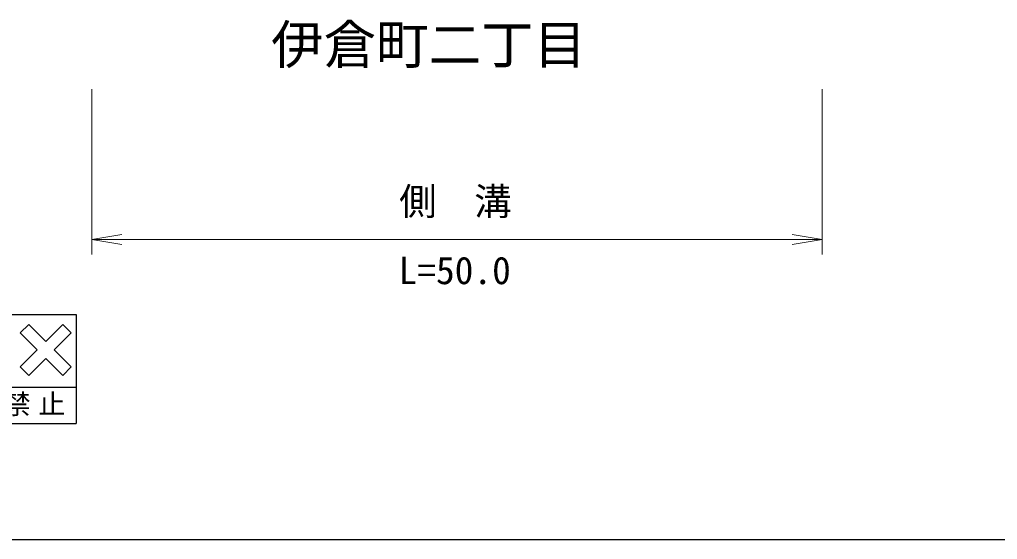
# Model space of a CAD drawing. Units: millimetres, scale not verified. Extents: x 40000 to 680000, y 20000 to 380000.
# Drawn here: x 86176 to 151340, y 205000 to 239650 of the extents above; entities that cross this region are included whole.
import ezdxf
from ezdxf.enums import TextEntityAlignment as Align

# ---------------------------------------------------------------- set-up
doc = ezdxf.new("R2010")
doc.units = ezdxf.units.MM
doc.header["$LTSCALE"] = 1000
doc.layers.add('M-BMK-HTXT', color=7, linetype='Continuous')
for name, color, linetype, lineweight in [('M-STR-HTXT', 7, 'Continuous', 13), ('M-STR-STRC', 7, 'Continuous', 25), ('M-TTL-BAND', 7, 'Continuous', 25)]:
    doc.layers.add(name, color=color, linetype=linetype, lineweight=lineweight)
doc.styles.add('ＭＳ ゴシック', font='')
doc.styles.get('ＭＳ ゴシック').set_extended_font_data('MS Gothic')

# ---------------------------------------------------------------- blocks, each defined once
blk = doc.blocks.new('open_arrow')
at = {"color": 0, "linetype": 'Continuous', "lineweight": -2}
blk.add_lwpolyline([(7.5, 1.25), (0, 0), (7.5, -1.25)], dxfattribs=at)

msp = doc.modelspace()

# ---------------------------------------------------------------- linework, layer by layer
at = {"layer": 'M-STR-HTXT'}
for p, q in [((90986, 235000), (90986, 224000)), ((139660, 235000), (139660, 224000)), ((90986, 225000), (139660, 225000))]:
    msp.add_line(p, q, dxfattribs=at)
at = {"layer": 'M-STR-STRC'}
msp.add_line((89958, 215134), (89958, 212734), dxfattribs=at)
for points in [[(80387, 220000), (89958, 220000), (89958, 215134), (80387, 215134)], [(86221, 218762), (86787, 219328), (87918, 218197), (89049, 219328), (89615, 218762), (88484, 217631), (89615, 216500), (89049, 215934), (87918, 217065), (86787, 215934), (86221, 216500), (87352, 217631)]]:
    msp.add_lwpolyline(points, close=True, dxfattribs=at)
msp.add_lwpolyline([(80387, 215134), (80387, 212734), (89958, 212734)], dxfattribs=at)
at = {"layer": 'M-TTL-BAND'}
msp.add_line((40000, 205000), (579000, 205000), dxfattribs=at)

# ---------------------------------------------------------------- block references
at = {"layer": 'M-STR-HTXT', "xscale": 267, "yscale": 267}
msp.add_blockref('open_arrow', (90986, 225000), dxfattribs=at)
at = {"layer": 'M-STR-HTXT', "xscale": 267, "yscale": 267, "rotation": 180}
msp.add_blockref('open_arrow', (139660, 225000), dxfattribs=at)

# ---------------------------------------------------------------- texts
at = {"layer": 'M-BMK-HTXT', "style": 'ＭＳ ゴシック'}
msp.add_text('伊倉町二丁目', height=2566, dxfattribs=at).set_placement((102936, 235933), align=Align.BOTTOM_LEFT)
at = {"layer": 'M-STR-HTXT', "style": 'ＭＳ ゴシック'}
for s, p in [('側\u3000溝', (115221, 226066)), ('L=50.0', (115172, 221465))]:
    msp.add_text(s, height=1833, dxfattribs=at).set_placement(p, align=Align.BOTTOM_CENTER)
at = {"layer": 'M-STR-STRC', "insert": (85120, 213948), "char_height": 1320, "attachment_point": 5, "style": 'ＭＳ ゴシック'}
msp.add_mtext('\\T1.28;右折禁止', dxfattribs=at)

doc.saveas('drawing.dxf')
